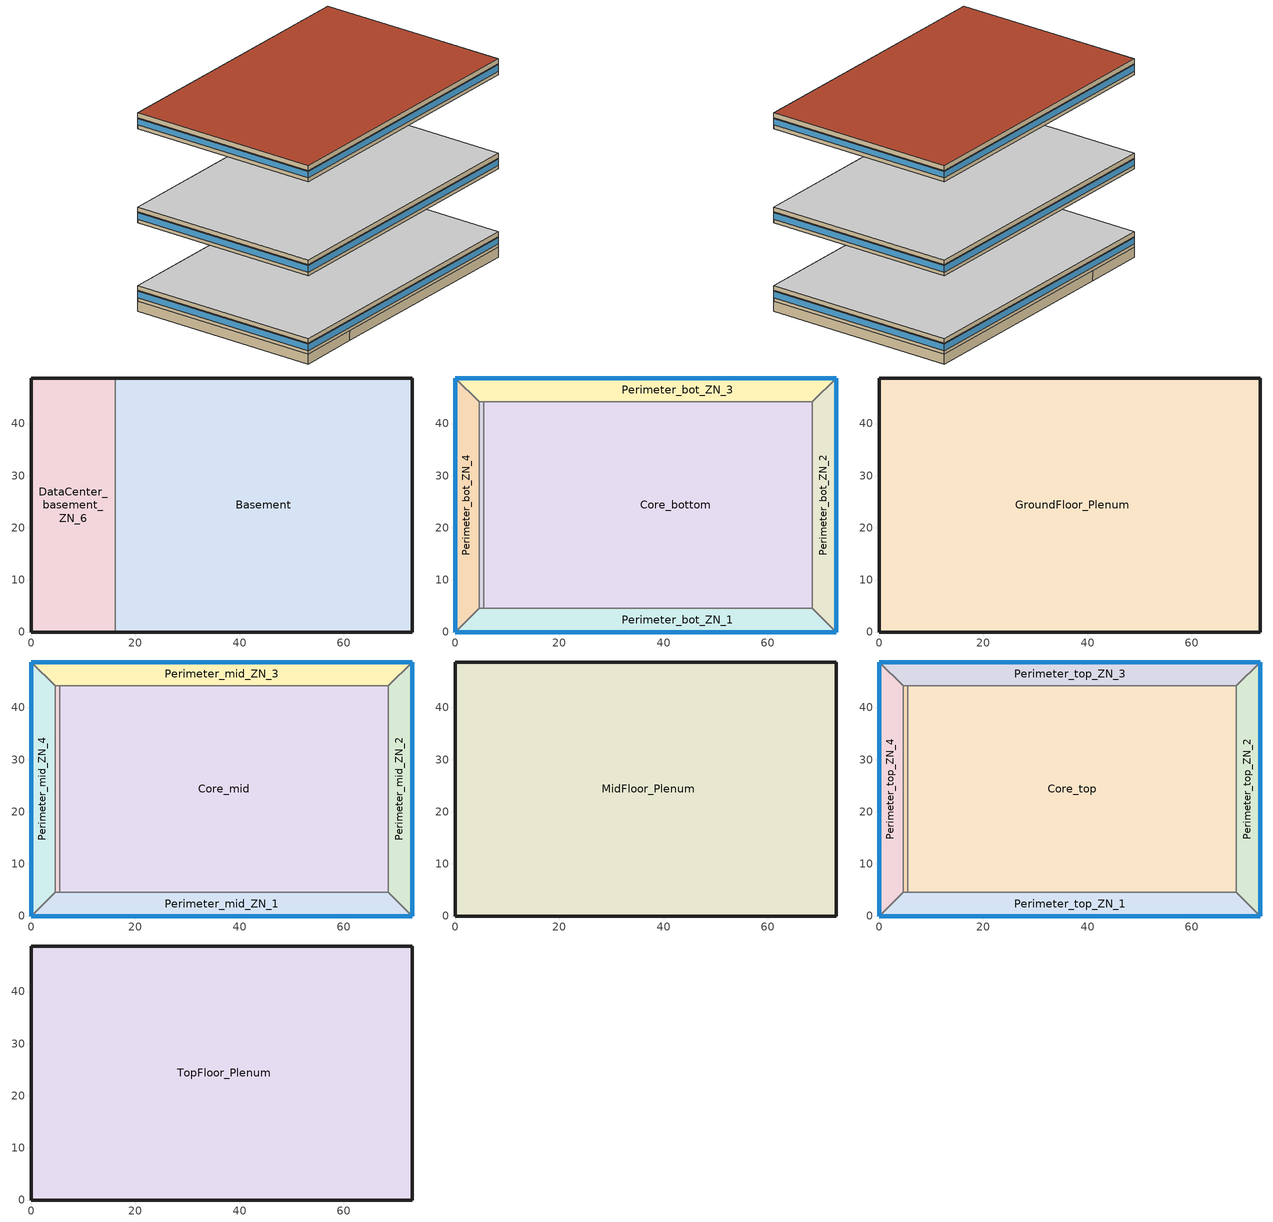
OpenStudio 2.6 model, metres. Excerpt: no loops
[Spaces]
Basement
 floor ground: 73.11,48.74 73.11,0 16.08,0 16.08,48.74 z-2.44
 wall ground: 16.08,0 73.11,0 73.11,48.74 16.08,48.74 z-2.44:0
 wall to DataCenter_basement_ZN_6: 16.08,48.74 16.08,0 z-2.44:0
DataCenter_basement_ZN_6
 floor ground: 16.08,48.74 16.08,0 0,0 0,48.74 z-2.44
 wall ground: 16.08,48.74 0,48.74 0,0 16.08,0 z-2.44:0
Core_bottom
 floor to DataCenter_basement_ZN_6: 16.08,44.16 16.08,4.57 5.49,4.57 5.49,44.16 z0
 floor to Basement: 68.53,44.16 68.53,4.57 16.08,4.57 16.08,44.16 z0
 wall to Perimeter_bot_ZN_1: 5.49,4.57 68.53,4.57 z0:2.74
 wall to DataCenter_bot_ZN_6: 5.49,44.16 5.49,4.57 z0:2.74
 wall to Perimeter_bot_ZN_2: 68.53,4.57 68.53,44.16 z0:2.74
 wall to Perimeter_bot_ZN_3: 68.53,44.16 5.49,44.16 z0:2.74
Perimeter_bot_ZN_3
 floor to Basement: 73.11,48.74 68.53,44.16 16.08,44.16 16.08,48.74 z0
 floor to DataCenter_basement_ZN_6: 16.08,48.74 16.08,44.16 4.57,44.16 0,48.74 z0
 wall outside: 73.11,48.74 0,48.74 z0:2.74
 wall to Perimeter_bot_ZN_4: 0,48.74 4.57,44.16 z0:2.74
 wall to Perimeter_bot_ZN_2: 68.53,44.16 73.11,48.74 z0:2.74
 wall to DataCenter_bot_ZN_6: 4.57,44.16 5.49,44.16 z0:2.74
 window: 73.11,48.74 0,48.74 z0.91:2.5
Perimeter_bot_ZN_1
 floor to DataCenter_basement_ZN_6: 16.08,4.57 16.08,0 0,0 4.57,4.57 z0
 floor to Basement: 68.53,4.57 73.11,0 16.08,0 16.08,4.57 z0
 wall outside: 0,0 73.11,0 z0:2.74
 wall to Perimeter_bot_ZN_4: 4.57,4.57 0,0 z0:2.74
 wall to DataCenter_bot_ZN_6: 5.49,4.57 4.57,4.57 z0:2.74
 wall to Perimeter_bot_ZN_2: 73.11,0 68.53,4.57 z0:2.74
 window: 0,0 73.11,0 z0.91:2.5
Perimeter_bot_ZN_2
 floor to Basement: 73.11,48.74 73.11,0 68.53,4.57 68.53,44.16 z0
 wall outside: 73.11,0 73.11,48.74 z0:2.74
 window: 73.11,0 73.11,48.74 z0.91:2.5
Perimeter_bot_ZN_4
 floor to DataCenter_basement_ZN_6: 0,48.74 4.57,44.16 4.57,4.57 0,0 z0
 wall outside: 0,48.74 0,0 z0:2.74
 wall to DataCenter_bot_ZN_6: 4.57,4.57 4.57,44.16 z0:2.74
 window: 0,48.74 0,0 z0.91:2.5
DataCenter_bot_ZN_6
 floor to DataCenter_basement_ZN_6: 5.49,44.16 5.49,4.57 4.57,4.57 4.57,44.16 z0
GroundFloor_Plenum
 floor to Perimeter_bot_ZN_4: 0,48.74 4.57,44.16 4.57,4.57 0,0 z2.74
 floor to Perimeter_bot_ZN_2: 73.11,48.74 73.11,0 68.53,4.57 68.53,44.16 z2.74
 floor to Perimeter_bot_ZN_1: 68.53,4.57 73.11,0 0,0 4.57,4.57 z2.74
 floor to Perimeter_bot_ZN_3: 73.11,48.74 68.53,44.16 4.57,44.16 0,48.74 z2.74
 floor to Core_bottom: 68.53,44.16 68.53,4.57 5.49,4.57 5.49,44.16 z2.74
 floor to DataCenter_bot_ZN_6: 5.49,44.16 5.49,4.57 4.57,4.57 4.57,44.16 z2.74
 wall outside: 73.11,0 73.11,48.74 0,48.74 0,0 73.11,0 z2.74:3.96
 ceiling adiabatic (BTAP-Int-Wall): 73.11,0 73.11,48.74 0,48.74 0,0 z3.96
Perimeter_mid_ZN_2
 floor adiabatic (BTAP-Int-Wall): 73.11,48.74 73.11,0 68.53,4.57 68.53,44.16 z19.82
 wall outside: 73.11,0 73.11,48.74 z19.82:22.56
 wall to Perimeter_mid_ZN_3: 73.11,48.74 68.53,44.16 z19.82:22.56
 wall to Perimeter_mid_ZN_1: 68.53,4.57 73.11,0 z19.82:22.56
 wall to Core_mid: 68.53,44.16 68.53,4.57 z19.82:22.56
 window: 73.11,0 73.11,48.74 z20.73:22.32
Perimeter_mid_ZN_1
 floor adiabatic (BTAP-Int-Wall): 68.53,4.57 73.11,0 0,0 4.57,4.57 z19.82
 wall outside: 0,0 73.11,0 z19.82:22.56
 wall to Perimeter_mid_ZN_4: 4.57,4.57 0,0 z19.82:22.56
 wall to DataCenter_mid_ZN_6: 5.49,4.57 4.57,4.57 z19.82:22.56
 wall to Core_mid: 68.53,4.57 5.49,4.57 z19.82:22.56
 window: 0,0 73.11,0 z20.73:22.32
DataCenter_mid_ZN_6
 floor adiabatic (BTAP-Int-Wall): 5.49,44.16 5.49,4.57 4.57,4.57 4.57,44.16 z19.82
 wall to Perimeter_mid_ZN_4: 4.57,44.16 4.57,4.57 z19.82:22.56
 wall to Core_mid: 5.49,4.57 5.49,44.16 z19.82:22.56
 wall to Perimeter_mid_ZN_3: 5.49,44.16 4.57,44.16 z19.82:22.56
Core_mid
 floor adiabatic (BTAP-Int-Wall): 68.53,44.16 68.53,4.57 5.49,4.57 5.49,44.16 z19.82
 wall to Perimeter_mid_ZN_3: 68.53,44.16 5.49,44.16 z19.82:22.56
Perimeter_mid_ZN_3
 floor adiabatic (BTAP-Int-Wall): 73.11,48.74 68.53,44.16 4.57,44.16 0,48.74 z19.82
 wall outside: 73.11,48.74 0,48.74 z19.82:22.56
 wall to Perimeter_mid_ZN_4: 0,48.74 4.57,44.16 z19.82:22.56
 window: 73.11,48.74 0,48.74 z20.73:22.32
Perimeter_mid_ZN_4
 floor adiabatic (BTAP-Int-Wall): 0,48.74 4.57,44.16 4.57,4.57 0,0 z19.82
 wall outside: 0,48.74 0,0 z19.82:22.56
 window: 0,48.74 0,0 z20.73:22.32
MidFloor_Plenum
 floor to Perimeter_mid_ZN_1: 68.53,4.57 73.11,0 0,0 4.57,4.57 z22.56
 floor to DataCenter_mid_ZN_6: 5.49,44.16 5.49,4.57 4.57,4.57 4.57,44.16 z22.56
 floor to Perimeter_mid_ZN_2: 73.11,48.74 73.11,0 68.53,4.57 68.53,44.16 z22.56
 floor to Perimeter_mid_ZN_4: 0,48.74 4.57,44.16 4.57,4.57 0,0 z22.56
 floor to Core_mid: 68.53,44.16 68.53,4.57 5.49,4.57 5.49,44.16 z22.56
 floor to Perimeter_mid_ZN_3: 73.11,48.74 68.53,44.16 4.57,44.16 0,48.74 z22.56
 wall outside: 73.11,48.74 0,48.74 0,0 73.11,0 73.11,48.74 z22.56:23.78
 ceiling adiabatic (BTAP-Int-Wall): 73.11,0 73.11,48.74 0,48.74 0,0 z23.78
DataCenter_top_ZN_6
 floor adiabatic (BTAP-Int-Wall): 5.49,44.16 5.49,4.57 4.57,4.57 4.57,44.16 z43.6
 wall to Perimeter_top_ZN_4: 4.57,44.16 4.57,4.57 z43.6:46.34
 wall to Core_top: 5.49,4.57 5.49,44.16 z43.6:46.34
 wall to Perimeter_top_ZN_3: 5.49,44.16 4.57,44.16 z43.6:46.34
 wall to Perimeter_top_ZN_1: 4.57,4.57 5.49,4.57 z43.6:46.34
Perimeter_top_ZN_3
 floor adiabatic (BTAP-Int-Wall): 73.11,48.74 68.53,44.16 4.57,44.16 0,48.74 z43.6
 wall outside: 73.11,48.74 0,48.74 z43.6:46.34
 wall to Core_top: 5.49,44.16 68.53,44.16 z43.6:46.34
 wall to Perimeter_top_ZN_2: 68.53,44.16 73.11,48.74 z43.6:46.34
 wall to Perimeter_top_ZN_4: 0,48.74 4.57,44.16 z43.6:46.34
 window: 73.11,48.74 0,48.74 z44.51:46.1
Core_top
 floor adiabatic (BTAP-Int-Wall): 68.53,44.16 68.53,4.57 5.49,4.57 5.49,44.16 z43.6
 wall to Perimeter_top_ZN_1: 5.49,4.57 68.53,4.57 z43.6:46.34
 wall to Perimeter_top_ZN_2: 68.53,4.57 68.53,44.16 z43.6:46.34
Perimeter_top_ZN_2
 floor adiabatic (BTAP-Int-Wall): 73.11,48.74 73.11,0 68.53,4.57 68.53,44.16 z43.6
 wall outside: 73.11,0 73.11,48.74 z43.6:46.34
 wall to Perimeter_top_ZN_1: 68.53,4.57 73.11,0 z43.6:46.34
 window: 73.11,0 73.11,48.74 z44.51:46.1
Perimeter_top_ZN_1
 floor adiabatic (BTAP-Int-Wall): 68.53,4.57 73.11,0 0,0 4.57,4.57 z43.6
 wall outside: 0,0 73.11,0 z43.6:46.34
 wall to Perimeter_top_ZN_4: 4.57,4.57 0,0 z43.6:46.34
 window: 0,0 73.11,0 z44.51:46.1
Perimeter_top_ZN_4
 floor adiabatic (BTAP-Int-Wall): 0,48.74 4.57,44.16 4.57,4.57 0,0 z43.6
 wall outside: 0,48.74 0,0 z43.6:46.34
 window: 0,48.74 0,0 z44.51:46.1
TopFloor_Plenum
 floor to Perimeter_top_ZN_3: 73.11,48.74 68.53,44.16 4.57,44.16 0,48.74 z46.34
 floor to Perimeter_top_ZN_2: 73.11,48.74 73.11,0 68.53,4.57 68.53,44.16 z46.34
 floor to Perimeter_top_ZN_1: 68.53,4.57 73.11,0 0,0 4.57,4.57 z46.34
 floor to Perimeter_top_ZN_4: 0,48.74 4.57,44.16 4.57,4.57 0,0 z46.34
 floor to DataCenter_top_ZN_6: 5.49,44.16 5.49,4.57 4.57,4.57 4.57,44.16 z46.34
 floor to Core_top: 68.53,44.16 68.53,4.57 5.49,4.57 5.49,44.16 z46.34
 wall outside: 0,0 73.11,0 73.11,48.74 0,48.74 0,0 z46.34:47.56
 roof outside: 73.11,0 73.11,48.74 0,48.74 0,0 z47.56
[Building]
LargeOffice-CAN_BC_Vancouver.Intl.AP.718920_CWEC2016.epw created: 2018-09-14 14:09:40 +0000: North Axis {deg}=0; Default Construction Set=BTAP-Mass at hdd = 2800.0; Standards Number of Stories=13; Standards Number of Above Ground Stories=12; Standards Building Type=LargeOffice
[Site]
Vancouver Intl AP_BC_CAN: Latitude {deg}=49.195; Longitude {deg}=-123.184; Time Zone {hr}=-8; Elevation {m}=4.3
[Site:WaterMainsTemperature]
Calculation Method=Correlation; Annual Average Outdoor Air Temperature {C}=10.4083; Maximum Difference In Monthly Average Outdoor Air Temperatures {deltaC}=14.1
[Site:GroundTemperature:BuildingSurface]
19.527, 19.502, 19.536, 19.598, 20.002, 21.64, 22.225, 22.375, 21.449, 20.121, 19.802, 19.633
[SizingPeriod:DesignDay] Barometric Pressure {Pa}=101273; Sky Clearness=0; Rain Indicator=0; Snow Indicator=0; Day of Month=21; Daylight Saving Time Indicator=0; Humidity Indicating Type=Wetbulb; Dry-Bulb Temperature Range Modifier Type=DefaultMultipliers
Name | Maximum Dry-Bulb Temperature {C} | Daily Dry-Bulb Temperature Range {deltaC} | Humidity Indicating Conditions at Maximum Dry-Bulb | Wind Speed {m/s} | Wind Direction {deg} | Month | Day Type | Solar Model Indicator | ASHRAE Taub | ASHRAE Taud
Vancouver Intl AP Ann Htg 99.6% Condns DB | -6.1 | 0 | -6.1 | 3 | 100 | 12 | WinterDesignDay | ASHRAEClearSky
Vancouver Intl AP Ann Clg .4% Condns DB=>MWB | 25.1 | 7.6 | 18.5 | 3.7 | 300 | 7 | SummerDesignDay | ASHRAETau | 0.359 | 2.485
[Material:NoMass] Roughness=Smooth; Thermal Absorptance=0.9; Solar Absorptance=0.7
Name | Thermal Resistance {m2-K/W} | Visible Absorptance
Typical Carpet Pad; Typical Carpet Pad 1 | 0.21648 | 0.8
Typical Insulation 1 | 4.14482 | 0.7
Typical Insulation 2 | 2.90366 | 0.7
Typical Insulation 3 | 4.40527 | 0.7
Typical Carpet Pad 2 | 1.25503 | 0.8
Typical Carpet Pad 3; Typical Carpet Pad 4 | 1.69459 | 0.8
Typical Insulation 4 | 0.416649 | 0.7
Typical Insulation 5 | 0.416667 | 0.7
[Material]
Name | Roughness | Thickness {m} | Conductivity {W/m-K} | Density {kg/m3} | Specific Heat {J/kg-K} | Thermal Absorptance | Solar Absorptance | Visible Absorptance
G05 25mm wood | MediumSmooth | 0.0254 | 0.15 | 608 | 1630 | 0.9 | 0.5 | 0.5
100mm Normalweight concrete floor 1 | MediumSmooth | 0.1016 | 2.31 | 2322 | 832
G01 13mm gypsum board 1 | Smooth | 0.0127 | 0.16 | 800 | 1090 | 0.9 | 0.7 | 0.5
4 in. Normalweight Concrete Floor 1 | MediumRough | 0.1016 | 2.31 | 2322 | 832 | 0.9 | 0.7 | 0.7
1IN Stucco 1 | Smooth | 0.0253 | 0.6918 | 1858 | 837 | 0.9 | 0.7 | 0.92
8IN CONCRETE HW RefBldg 1 | Rough | 0.2032 | 1.311 | 2240 | 836.8 | 0.9 | 0.7 | 0.7
1/2IN Gypsum 1 | Smooth | 0.0127 | 0.16 | 784.9 | 830 | 0.9 | 0.4 | 0.4
Metal Roof Surface 1; F08 Metal surface 1 | Smooth | 0.0008 | 45.28 | 7824 | 500 | 0.9 | 0.7 | 0.7
6 in. Normalweight Concrete Floor 1; 6 in. Normalweight Concrete Floor 2; 6 in. Normalweight Concrete Floor 3 | MediumRough | 0.1524 | 2.31 | 2322 | 832 | 0.9 | 0.7 | 0.7
[Construction]
BTAP-Int-Partition; BTAP-Int-Door: G05 25mm wood
BTAP-Int-Floor: 100mm Normalweight concrete floor 1, Typical Carpet Pad
BTAP-Int-Wall: G01 13mm gypsum board 1, G01 13mm gypsum board 1
BTAP-Int-Ceiling: Typical Carpet Pad, 100mm Normalweight concrete floor 1
BTAP-Int-Window: SimpleGlazing
BTAP-Ext-Floor-Mass:U-0.227: Typical Insulation 1, 4 in. Normalweight Concrete Floor 1, Typical Carpet Pad 1
BTAP-Ext-Wall-Mass:U-0.315: 1IN Stucco 1, 8IN CONCRETE HW RefBldg 1, Typical Insulation 2, 1/2IN Gypsum 1
BTAP-Ext-Roof-Metal:U-0.227: Metal Roof Surface 1, Typical Insulation 3
BTAP-Grnd-Floor-Mass:U-0.757: 6 in. Normalweight Concrete Floor 1, Typical Carpet Pad 2
BTAP-Grnd-Wall-Mass:U-0.568: 6 in. Normalweight Concrete Floor 2, Typical Carpet Pad 3
BTAP-Grnd-Roof-Mass:U-0.568: 6 in. Normalweight Concrete Floor 3, Typical Carpet Pad 4
BTAP-Ext-FixedWindow:U=0.240 SHGC=0.600; BTAP-Ext-GlassDoors:U=0.240 SHGC=0.600; BTAP-Ext-Skylights:U=0.240 SHGC=0.600; BTAP-Ext-DaylightDomes:U=0.240 SHGC=0.600; BTAP-Ext-DaylightDiffuser:U=0.240 SHGC=0.600: SimpleGlazing:U=0.240 SHGC=0.600
BTAP-Ext-Door:U-2.4: F08 Metal surface 1, Typical Insulation 4
BTAP-Ext-OverHeadDoor:U-2.4: Typical Insulation 5
[DefaultConstructionSet]
BTAP-Mass at hdd = 2800.0: Default Exterior Surface Constructions=BTAP-Mass at hdd = 2800.0; Default Interior Surface Constructions=Default Surface Constructions 2; Default Ground Contact Surface Constructions=BTAP-Mass at hdd = 2800.0 1; Default Exterior SubSurface Constructions=BTAP-Mass at hdd = 2800.0; Default Interior SubSurface Constructions=Default Sub Surface Constructions 2; Interior Partition Construction=BTAP-Int-Partition
[DefaultSurfaceConstructions]
Name | Floor Construction | Wall Construction | Roof Ceiling Construction
Default Surface Constructions 2 | BTAP-Int-Floor | BTAP-Int-Wall | BTAP-Int-Ceiling
BTAP-Mass at hdd = 2800.0 | BTAP-Ext-Floor-Mass:U-0.227 | BTAP-Ext-Wall-Mass:U-0.315 | BTAP-Ext-Roof-Metal:U-0.227
BTAP-Mass at hdd = 2800.0 1 | BTAP-Grnd-Floor-Mass:U-0.757 | BTAP-Grnd-Wall-Mass:U-0.568 | BTAP-Grnd-Roof-Mass:U-0.568
[DefaultSubSurfaceConstructions]
Name | Fixed Window Construction | Operable Window Construction | Door Construction | Glass Door Construction | Overhead Door Construction | Skylight Construction | Tubular Daylight Dome Construction | Tubular Daylight Diffuser Construction
Default Sub Surface Constructions 2 | BTAP-Int-Window | BTAP-Int-Window | BTAP-Int-Door
BTAP-Mass at hdd = 2800.0 | BTAP-Ext-FixedWindow:U=0.240 SHGC=0.600 | BTAP-Ext-FixedWindow:U=0.240 SHGC=0.600 | BTAP-Ext-Door:U-2.4 | BTAP-Ext-GlassDoors:U=0.240 SHGC=0.600 | BTAP-Ext-OverHeadDoor:U-2.4 | BTAP-Ext-Skylights:U=0.240 SHGC=0.600 | BTAP-Ext-DaylightDomes:U=0.240 SHGC=0.600 | BTAP-Ext-DaylightDiffuser:U=0.240 SHGC=0.600
[WindowMaterial:SimpleGlazingSystem] Solar Heat Gain Coefficient=0.6; Visible Transmittance=0.21
Name | U-Factor {W/m2-K}
SimpleGlazing | 2.2
SimpleGlazing:U=0.240 SHGC=0.600 | 2.4
[Space]
Name | Space Type | Building Story | Thermal Zone | Part of Total Floor Area
Core_mid | Space Function Office - open plan | Building Story 2 | Sp-Core_mid Sys-6 Flr-3 Sch-A HPlcmt-core ZN | Yes
DataCenter_top_ZN_6 | Space Function Office - open plan | Building Story 3 | Sp-DataCenter_top_ZN_6 Sys-6 Flr-4 Sch-A HPlcmt-core ZN
Perimeter_mid_ZN_2 | Space Function Office - open plan | Building Story 2 | Sp-Perimeter_mid_ZN_2 Sys-6 Flr-3 Sch-A HPlcmt-east ZN | Yes
Perimeter_mid_ZN_1 | Space Function Office - open plan | Building Story 2 | Sp-Perimeter_mid_ZN_1 Sys-6 Flr-3 Sch-A HPlcmt-south ZN | Yes
MidFloor_Plenum | Space Function - undefined - | Building Story 2 | Sp-MidFloor_Plenum Sys-0 Flr-3 Sch-- undefined - HPlcmt-north ZN | No
DataCenter_mid_ZN_6 | Space Function Office - open plan | Building Story 2 | Sp-DataCenter_mid_ZN_6 Sys-6 Flr-3 Sch-A HPlcmt-core ZN
Core_bottom | Space Function Office - open plan | Building Story 1 | Sp-Core_bottom Sys-6 Flr-2 Sch-A HPlcmt-core ZN | Yes
Perimeter_top_ZN_3 | Space Function Office - open plan | Building Story 3 | Sp-Perimeter_top_ZN_3 Sys-6 Flr-4 Sch-A HPlcmt-north ZN | Yes
Core_top | Space Function Office - open plan | Building Story 3 | Sp-Core_top Sys-6 Flr-4 Sch-A HPlcmt-core ZN | Yes
Perimeter_bot_ZN_3 | Space Function Office - open plan | Building Story 1 | Sp-Perimeter_bot_ZN_3 Sys-6 Flr-2 Sch-A HPlcmt-north ZN | Yes
Basement | Space Function Electrical/Mechanical-sch-A | Basement Story 0 | Sp-Basement Sys-6 Flr-1 Sch-A HPlcmt-north ZN | Yes
Perimeter_bot_ZN_1 | Space Function Office - open plan | Building Story 1 | Sp-Perimeter_bot_ZN_1 Sys-6 Flr-2 Sch-A HPlcmt-south ZN | Yes
Perimeter_mid_ZN_3 | Space Function Office - open plan | Building Story 2 | Sp-Perimeter_mid_ZN_3 Sys-6 Flr-3 Sch-A HPlcmt-north ZN | Yes
Perimeter_top_ZN_2 | Space Function Office - open plan | Building Story 3 | Sp-Perimeter_top_ZN_2 Sys-6 Flr-4 Sch-A HPlcmt-east ZN | Yes
Perimeter_top_ZN_1 | Space Function Office - open plan | Building Story 3 | Sp-Perimeter_top_ZN_1 Sys-6 Flr-4 Sch-A HPlcmt-south ZN | Yes
Perimeter_mid_ZN_4 | Space Function Office - open plan | Building Story 2 | Sp-Perimeter_mid_ZN_4 Sys-6 Flr-3 Sch-A HPlcmt-west ZN | Yes
TopFloor_Plenum | Space Function - undefined - | Building Story 3 | Sp-TopFloor_Plenum Sys-0 Flr-4 Sch-- undefined - HPlcmt-north ZN | No
GroundFloor_Plenum | Space Function - undefined - | Building Story 1 | Sp-GroundFloor_Plenum Sys-0 Flr-2 Sch-- undefined - HPlcmt-north ZN | No
Perimeter_top_ZN_4 | Space Function Office - open plan | Building Story 3 | Sp-Perimeter_top_ZN_4 Sys-6 Flr-4 Sch-A HPlcmt-west ZN | Yes
DataCenter_basement_ZN_6 | Space Function Office - open plan | Basement Story 0 | Sp-DataCenter_basement_ZN_6 Sys-6 Flr-1 Sch-A HPlcmt-west ZN
Perimeter_bot_ZN_2 | Space Function Office - open plan | Building Story 1 | Sp-Perimeter_bot_ZN_2 Sys-6 Flr-2 Sch-A HPlcmt-east ZN | Yes
Perimeter_bot_ZN_4 | Space Function Office - open plan | Building Story 1 | Sp-Perimeter_bot_ZN_4 Sys-6 Flr-2 Sch-A HPlcmt-west ZN | Yes
DataCenter_bot_ZN_6 | Space Function Office - open plan | Building Story 1 | Sp-DataCenter_bot_ZN_6 Sys-6 Flr-2 Sch-A HPlcmt-core ZN
[BuildingStory]
Name | Nominal Z Coordinate {m}
Basement Story 0 | -2.439
Building Story 1 | 0
Building Story 2 | 19.816
Building Story 3 | 43.5952
[SpaceType] Standards Building Type=Space Function
Name | Default Schedule Set | Design Specification Outdoor Air Object | Standards Space Type
Space Function Electrical/Mechanical-sch-A | Space Function Electrical/Mechanical-sch-A Schedule Set | Space Function Electrical/Mechanical-sch-A Ventilation | Electrical/Mechanical-sch-A
Space Function Office - open plan | Space Function Office - open plan Schedule Set | Space Function Office - open plan Ventilation | Office - open plan
Space Function - undefined - | Space Function - undefined - Schedule Set | Space Function - undefined - Ventilation | - undefined -
[DesignSpecification:OutdoorAir]
Name | Outdoor Air Flow per Person {m3/s-person} | Outdoor Air Flow per Floor Area {m3/s-m2} | Outdoor Air Flow Air Changes per Hour {1/hr} | Outdoor Air Method
Space Function - undefined - Ventilation | 0 | 0 | 0
Space Function Electrical/Mechanical-sch-A Ventilation |  | 0.0003048 |  | Sum
Space Function Office - open plan Ventilation |  | 0.0004318 |  | Sum
[DefaultScheduleSet] Infiltration Schedule=Always On
Name | Number of People Schedule | People Activity Level Schedule | Lighting Schedule | Electric Equipment Schedule
Space Function - undefined - Schedule Set
Space Function Electrical/Mechanical-sch-A Schedule Set; Space Function Office - open plan Schedule Set | NECB-A-Occupancy | NECB-Activity | NECB-A-Lighting | NECB-A-Electric-Equipment
[ThermostatSetpoint:DualSetpoint]
Name | Heating Setpoint Temperature Schedule | Cooling Setpoint Temperature Schedule
Space Function - undefined - Thermostat 4; Space Function - undefined - Thermostat 5; Space Function - undefined - Thermostat 6
Space Function Electrical/Mechanical-sch-A Thermostat 2; Space Function Office - open plan Thermostat 20; Space Function Office - open plan Thermostat 21; Space Function Office - open plan Thermostat 22; Space Function Office - open plan Thermostat 23; Space Function Office - open plan Thermostat 24; Space Function Office - open plan Thermostat 25; Space Function Office - open plan Thermostat 26; Space Function Office - open plan Thermostat 27; Space Function Office - open plan Thermostat 28; Space Function Office - open plan Thermostat 29; Space Function Office - open plan Thermostat 30; Space Function Office - open plan Thermostat 31; Space Function Office - open plan Thermostat 32; Space Function Office - open plan Thermostat 33; Space Function Office - open plan Thermostat 34; Space Function Office - open plan Thermostat 35; Space Function Office - open plan Thermostat 36; Space Function Office - open plan Thermostat 37; Space Function Office - open plan Thermostat 38 | NECB-A-Thermostat Setpoint-Heating | NECB-A-Thermostat Setpoint-Cooling
[People:Definition] Number of People Calculation Method=People/Area; Fraction Radiant=0.3
Name | People per Space Floor Area {person/m2}
Space Function Electrical/Mechanical-sch-A People Definition | 0.0049514
Space Function Office - open plan People Definition | 0.0500522
[People] Work Efficiency Schedule=Work Efficiency Schedule; Clothing Insulation Schedule=Clothing Schedule; Air Velocity Schedule=Air Velocity Schedule; Multiplier=1
Name | People Definition | Space or SpaceType
Space Function Electrical/Mechanical-sch-A People | Space Function Electrical/Mechanical-sch-A People Definition | Space Function Electrical/Mechanical-sch-A
Space Function Office - open plan People | Space Function Office - open plan People Definition | Space Function Office - open plan
[Lights:Definition] Design Level Calculation Method=Watts/Area; Fraction Radiant=0.5; Fraction Visible=0.2
Name | Watts per Space Floor Area {W/m2}
Space Function Electrical/Mechanical-sch-A Lights Definition | 13.2999
Space Function Office - open plan Lights Definition | 10.9999
[Lights] Fraction Replaceable=1
Name | Lights Definition | Space or SpaceType
Space Function Electrical/Mechanical-sch-A Lights | Space Function Electrical/Mechanical-sch-A Lights Definition | Space Function Electrical/Mechanical-sch-A
Space Function Office - open plan Lights | Space Function Office - open plan Lights Definition | Space Function Office - open plan
[ElectricEquipment:Definition] Design Level Calculation Method=Watts/Area; Fraction Radiant=0.5
Name | Watts per Space Floor Area {W/m2}
Space Function Electrical/Mechanical-sch-A Elec Equip Definition | 0.999992
Space Function Office - open plan Elec Equip Definition | 7.49994
[ElectricEquipment]
Name | Electric Equipment Definition | Space or SpaceType
Space Function Electrical/Mechanical-sch-A Elec Equip | Space Function Electrical/Mechanical-sch-A Elec Equip Definition | Space Function Electrical/Mechanical-sch-A
Space Function Office - open plan Elec Equip | Space Function Office - open plan Elec Equip Definition | Space Function Office - open plan
[SpaceInfiltration:DesignFlowRate] Schedule=Always On Discrete; Design Flow Rate Calculation Method=Flow/ExteriorArea; Flow per Exterior Surface Area {m3/s-m2}=0.00025; Constant Term Coefficient=0; Temperature Term Coefficient=0; Velocity Term Coefficient=0.224; Velocity Squared Term Coefficient=0
Name | Space or SpaceType
GroundFloor_Plenum Infiltration | GroundFloor_Plenum
MidFloor_Plenum Infiltration | MidFloor_Plenum
Perimeter_bot_ZN_1 Infiltration | Perimeter_bot_ZN_1
Perimeter_bot_ZN_2 Infiltration | Perimeter_bot_ZN_2
Perimeter_bot_ZN_3 Infiltration | Perimeter_bot_ZN_3
Perimeter_bot_ZN_4 Infiltration | Perimeter_bot_ZN_4
Perimeter_mid_ZN_1 Infiltration | Perimeter_mid_ZN_1
Perimeter_mid_ZN_2 Infiltration | Perimeter_mid_ZN_2
Perimeter_mid_ZN_3 Infiltration | Perimeter_mid_ZN_3
Perimeter_mid_ZN_4 Infiltration | Perimeter_mid_ZN_4
Perimeter_top_ZN_1 Infiltration | Perimeter_top_ZN_1
Perimeter_top_ZN_2 Infiltration | Perimeter_top_ZN_2
Perimeter_top_ZN_3 Infiltration | Perimeter_top_ZN_3
Perimeter_top_ZN_4 Infiltration | Perimeter_top_ZN_4
TopFloor_Plenum Infiltration | TopFloor_Plenum
[ThermalZone] Use Ideal Air Loads=No
Name | Thermostat | Multiplier
Sp-GroundFloor_Plenum Sys-0 Flr-2 Sch-- undefined - HPlcmt-north ZN | Space Function - undefined - Thermostat 4
Sp-MidFloor_Plenum Sys-0 Flr-3 Sch-- undefined - HPlcmt-north ZN | Space Function - undefined - Thermostat 5 | 10
Sp-TopFloor_Plenum Sys-0 Flr-4 Sch-- undefined - HPlcmt-north ZN | Space Function - undefined - Thermostat 6
Sp-Basement Sys-6 Flr-1 Sch-A HPlcmt-north ZN | Space Function Electrical/Mechanical-sch-A Thermostat 2
Sp-DataCenter_basement_ZN_6 Sys-6 Flr-1 Sch-A HPlcmt-west ZN | Space Function Office - open plan Thermostat 20
Sp-Perimeter_bot_ZN_3 Sys-6 Flr-2 Sch-A HPlcmt-north ZN | Space Function Office - open plan Thermostat 21
Sp-Perimeter_bot_ZN_2 Sys-6 Flr-2 Sch-A HPlcmt-east ZN | Space Function Office - open plan Thermostat 22
Sp-Perimeter_bot_ZN_4 Sys-6 Flr-2 Sch-A HPlcmt-west ZN | Space Function Office - open plan Thermostat 23
Sp-Perimeter_bot_ZN_1 Sys-6 Flr-2 Sch-A HPlcmt-south ZN | Space Function Office - open plan Thermostat 24
Sp-Core_bottom Sys-6 Flr-2 Sch-A HPlcmt-core ZN | Space Function Office - open plan Thermostat 25
Sp-DataCenter_bot_ZN_6 Sys-6 Flr-2 Sch-A HPlcmt-core ZN | Space Function Office - open plan Thermostat 26
Sp-Perimeter_mid_ZN_3 Sys-6 Flr-3 Sch-A HPlcmt-north ZN | Space Function Office - open plan Thermostat 27 | 10
Sp-Perimeter_mid_ZN_2 Sys-6 Flr-3 Sch-A HPlcmt-east ZN | Space Function Office - open plan Thermostat 28 | 10
Sp-Perimeter_mid_ZN_4 Sys-6 Flr-3 Sch-A HPlcmt-west ZN | Space Function Office - open plan Thermostat 29 | 10
Sp-Perimeter_mid_ZN_1 Sys-6 Flr-3 Sch-A HPlcmt-south ZN | Space Function Office - open plan Thermostat 30 | 10
Sp-Core_mid Sys-6 Flr-3 Sch-A HPlcmt-core ZN | Space Function Office - open plan Thermostat 31 | 10
Sp-DataCenter_mid_ZN_6 Sys-6 Flr-3 Sch-A HPlcmt-core ZN | Space Function Office - open plan Thermostat 32 | 10
Sp-Perimeter_top_ZN_3 Sys-6 Flr-4 Sch-A HPlcmt-north ZN | Space Function Office - open plan Thermostat 33
Sp-Perimeter_top_ZN_2 Sys-6 Flr-4 Sch-A HPlcmt-east ZN | Space Function Office - open plan Thermostat 34
Sp-Perimeter_top_ZN_4 Sys-6 Flr-4 Sch-A HPlcmt-west ZN | Space Function Office - open plan Thermostat 35
Sp-Perimeter_top_ZN_1 Sys-6 Flr-4 Sch-A HPlcmt-south ZN | Space Function Office - open plan Thermostat 36
Sp-Core_top Sys-6 Flr-4 Sch-A HPlcmt-core ZN | Space Function Office - open plan Thermostat 37
Sp-DataCenter_top_ZN_6 Sys-6 Flr-4 Sch-A HPlcmt-core ZN | Space Function Office - open plan Thermostat 38
[Sizing:Zone] Zone Cooling Design Supply Air Temperature Input Method=SupplyAirTemperature; Zone Cooling Design Supply Air Temperature {C}=14; Zone Cooling Design Supply Air Temperature Difference {deltaC}=11.11; Zone Heating Design Supply Air Temperature Input Method=SupplyAirTemperature; Zone Heating Design Supply Air Temperature {C}=40; Zone Heating Design Supply Air Temperature Difference {deltaC}=11.11; Zone Cooling Design Supply Air Humidity Ratio {kg-H2O/kg-air}=0.0085; Zone Heating Design Supply Air Humidity Ratio {kg-H2O/kg-air}=0.008; Cooling Design Air Flow Method=DesignDay; Heating Design Air Flow Method=DesignDay; Account for Dedicated Outdoor Air System=No; Dedicated Outdoor Air System Control Strategy=NeutralSupplyAir; Dedicated Outdoor Air Low Setpoint Temperature for Design {C}=autosize; Dedicated Outdoor Air High Setpoint Temperature for Design {C}=autosize
Sp-GroundFloor_Plenum Sys-0 Flr-2 Sch-- undefined - HPlcmt-north ZN; Sp-MidFloor_Plenum Sys-0 Flr-3 Sch-- undefined - HPlcmt-north ZN; Sp-TopFloor_Plenum Sys-0 Flr-4 Sch-- undefined - HPlcmt-north ZN
[Schedule:Ruleset]
Always On: Default Day Schedule=Always On Default
Clothing Schedule: Default Day Schedule=Clothing Schedule Default Winter Clothes
Air Velocity Schedule: Default Day Schedule=Air Velocity Schedule Default
Work Efficiency Schedule: Default Day Schedule=Work Efficiency Schedule Default
NECB-A-Occupancy: Default Day Schedule=NECB-A-Occupancy Default
NECB-Activity: Default Day Schedule=NECB-Activity Default; Summer Design Day Schedule=NECB-Activity Summer Design Day; Winter Design Day Schedule=NECB-Activity Winter Design Day
NECB-A-Lighting: Default Day Schedule=NECB-A-Lighting Default
NECB-A-Electric-Equipment: Default Day Schedule=NECB-A-Electric-Equipment Default
NECB-A-Thermostat Setpoint-Heating: Default Day Schedule=NECB-A-Thermostat Setpoint-Heating Default
NECB-A-Thermostat Setpoint-Cooling: Default Day Schedule=NECB-A-Thermostat Setpoint-Cooling Default
[Schedule:Day]
Always On Default; Clothing Schedule Default Winter Clothes: 24, 0, 1
Clothing Schedule Summer Clothes: 24, 0, 0.5
Air Velocity Schedule Default; NECB-A-Electric-Equipment Sat Day; NECB-A-Electric-Equipment Sun|Hol Day: 24, 0, 0.2
Work Efficiency Schedule Default; NECB-A-Occupancy Sat Day; NECB-A-Occupancy Sun|Hol Day: 24, 0, 0
NECB-A-Occupancy Default; NECB-A-Occupancy Default|Wkdy Day: 7, 0, 0, 8, 0, 0.1, 9, 0, 0.7, 12, 0, 0.9, 14, 0, 0.5, 17, 0, 0.9, 18, 0, 0.7, 19, 0, 0.3, 23, 0, 0.1, 24, 0, 0
NECB-Activity Default; NECB-Activity Winter Design Day; NECB-Activity Summer Design Day: 24, 0, 130
NECB-A-Lighting Default; NECB-A-Lighting Default|Wkdy Day: 7, 0, 0.05, 8, 0, 0.3, 9, 0, 0.8, 17, 0, 0.9, 18, 0, 0.8, 19, 0, 0.5, 21, 0, 0.3, 23, 0, 0.1, 24, 0, 0.05
NECB-A-Lighting Sat Day; NECB-A-Lighting Sun|Hol Day: 24, 0, 0.05
NECB-A-Electric-Equipment Default; NECB-A-Electric-Equipment Default|Wkdy Day: 7, 0, 0.2, 8, 0, 0.3, 9, 0, 0.8, 18, 0, 0.9, 19, 0, 0.5, 21, 0, 0.3, 24, 0, 0.2
NECB-A-Thermostat Setpoint-Heating Default; NECB-A-Thermostat Setpoint-Heating Default|Wkdy Day: 6, 0, 18, 7, 0, 20, 21, 0, 22, 24, 0, 18
NECB-A-Thermostat Setpoint-Heating Sat Day; NECB-A-Thermostat Setpoint-Heating Sun|Hol Day: 24, 0, 18
NECB-A-Thermostat Setpoint-Cooling Default; NECB-A-Thermostat Setpoint-Cooling Default|Wkdy Day: 6, 0, 35, 21, 0, 24, 24, 0, 35
NECB-A-Thermostat Setpoint-Cooling Sat Day; NECB-A-Thermostat Setpoint-Cooling Sun|Hol Day: 24, 0, 35
[Schedule:Rule] Date Specification Type=DateRange; Start Day=1
Name | Schedule Ruleset | Rule Order | Day Schedule | Start Month | End Month | End Day | Apply Monday | Apply Tuesday | Apply Wednesday | Apply Thursday | Apply Friday | Apply Saturday | Apply Sunday
Schedule Rule 1 | Clothing Schedule | 0 | Clothing Schedule Summer Clothes | 5 | 9 | 30
Schedule Rule 2 | NECB-A-Occupancy | 2 | NECB-A-Occupancy Default|Wkdy Day | 1 | 12 | 31 | Yes | Yes | Yes | Yes | Yes
Schedule Rule 3 | NECB-A-Occupancy | 1 | NECB-A-Occupancy Sat Day | 1 | 12 | 31 |  |  |  |  |  | Yes
Schedule Rule 4 | NECB-A-Occupancy | 0 | NECB-A-Occupancy Sun|Hol Day | 1 | 12 | 31 |  |  |  |  |  |  | Yes
Schedule Rule 5 | NECB-A-Lighting | 2 | NECB-A-Lighting Default|Wkdy Day | 1 | 12 | 31 | Yes | Yes | Yes | Yes | Yes
Schedule Rule 6 | NECB-A-Lighting | 1 | NECB-A-Lighting Sat Day | 1 | 12 | 31 |  |  |  |  |  | Yes
Schedule Rule 7 | NECB-A-Lighting | 0 | NECB-A-Lighting Sun|Hol Day | 1 | 12 | 31 |  |  |  |  |  |  | Yes
Schedule Rule 8 | NECB-A-Electric-Equipment | 2 | NECB-A-Electric-Equipment Default|Wkdy Day | 1 | 12 | 31 | Yes | Yes | Yes | Yes | Yes
Schedule Rule 9 | NECB-A-Electric-Equipment | 1 | NECB-A-Electric-Equipment Sat Day | 1 | 12 | 31 |  |  |  |  |  | Yes
Schedule Rule 10 | NECB-A-Electric-Equipment | 0 | NECB-A-Electric-Equipment Sun|Hol Day | 1 | 12 | 31 |  |  |  |  |  |  | Yes
Schedule Rule 11 | NECB-A-Thermostat Setpoint-Heating | 2 | NECB-A-Thermostat Setpoint-Heating Default|Wkdy Day | 1 | 12 | 31 | Yes | Yes | Yes | Yes | Yes
Schedule Rule 12 | NECB-A-Thermostat Setpoint-Heating | 1 | NECB-A-Thermostat Setpoint-Heating Sat Day | 1 | 12 | 31 |  |  |  |  |  | Yes
Schedule Rule 13 | NECB-A-Thermostat Setpoint-Heating | 0 | NECB-A-Thermostat Setpoint-Heating Sun|Hol Day | 1 | 12 | 31 |  |  |  |  |  |  | Yes
Schedule Rule 14 | NECB-A-Thermostat Setpoint-Cooling | 2 | NECB-A-Thermostat Setpoint-Cooling Default|Wkdy Day | 1 | 12 | 31 | Yes | Yes | Yes | Yes | Yes
Schedule Rule 15 | NECB-A-Thermostat Setpoint-Cooling | 1 | NECB-A-Thermostat Setpoint-Cooling Sat Day | 1 | 12 | 31 |  |  |  |  |  | Yes
Schedule Rule 16 | NECB-A-Thermostat Setpoint-Cooling | 0 | NECB-A-Thermostat Setpoint-Cooling Sun|Hol Day | 1 | 12 | 31 |  |  |  |  |  |  | Yes
[Schedule:Constant]
Always On Discrete: Value=1
